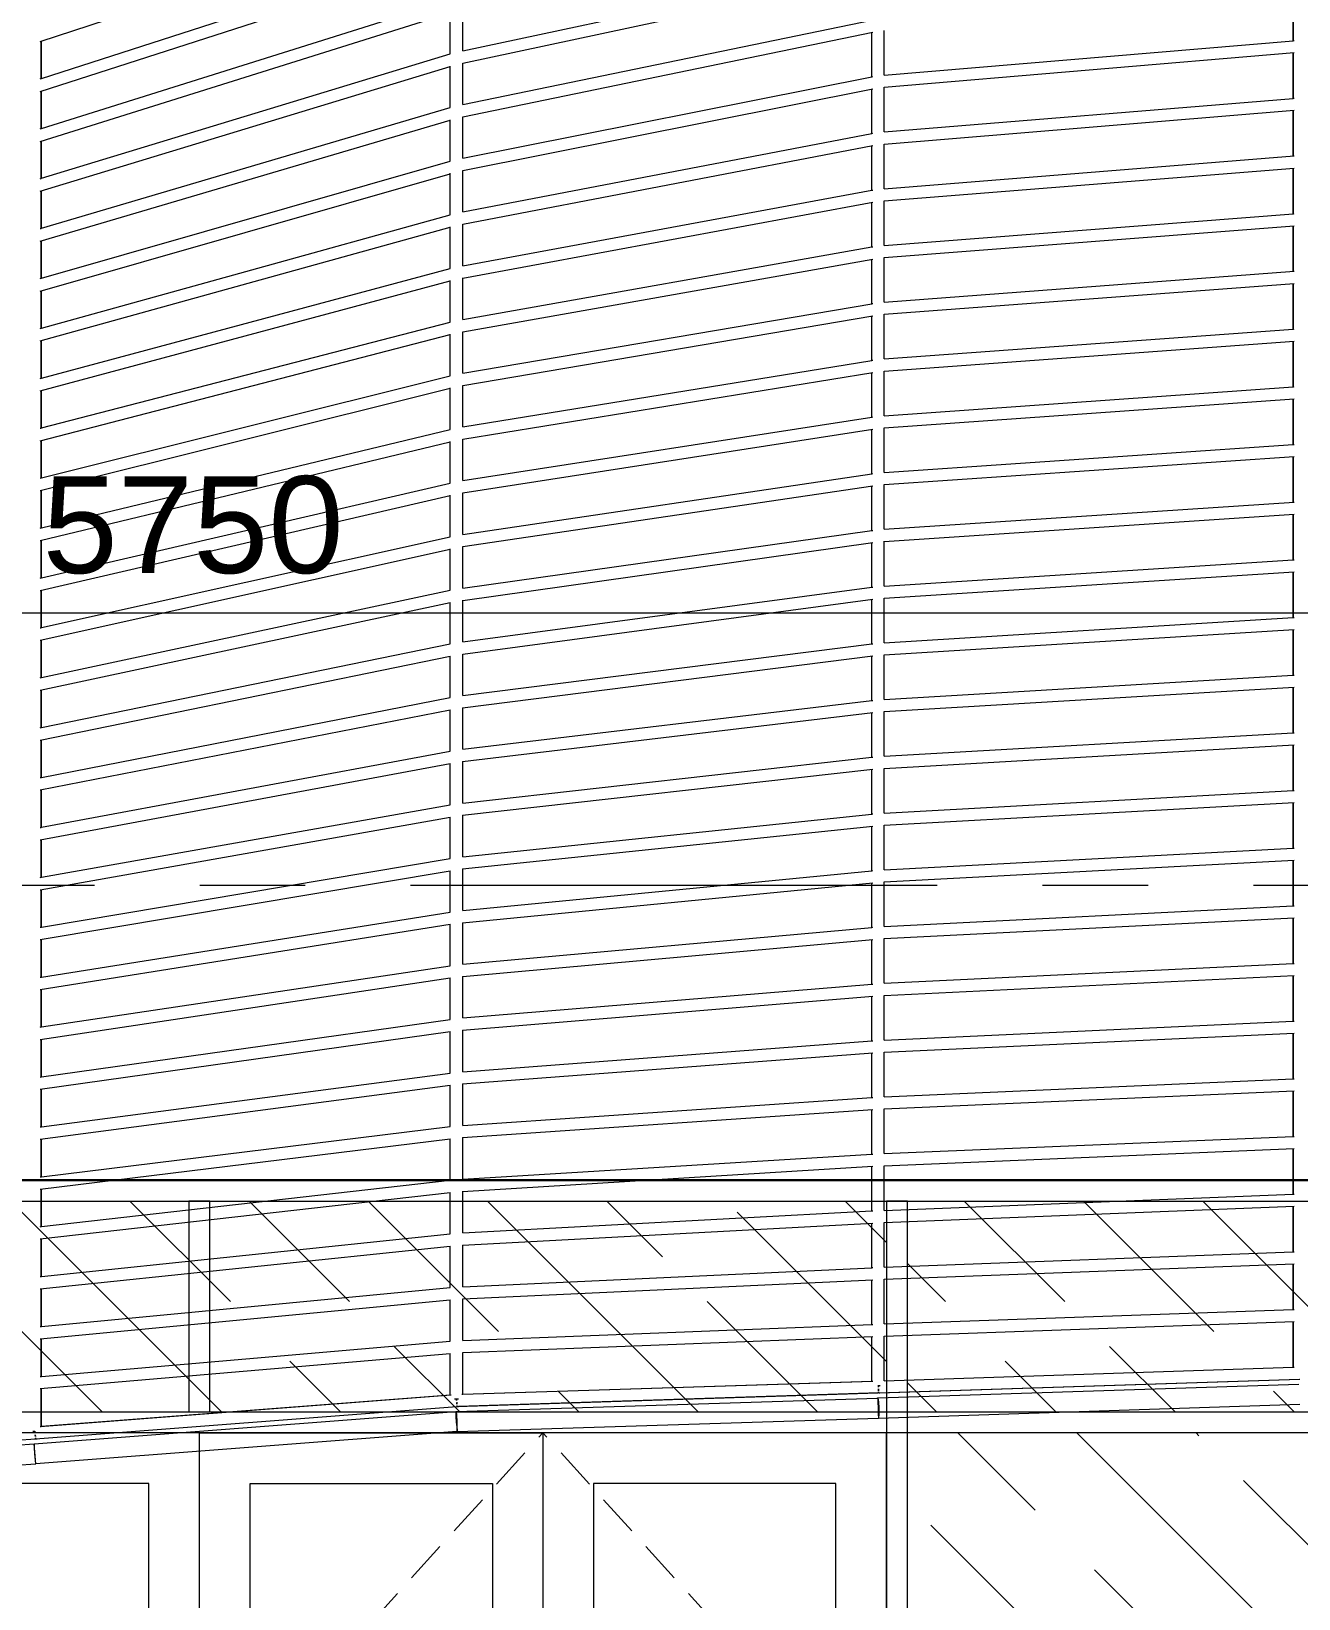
# Model space of a CAD drawing. Header units: millimetres. Extents: x 886808 to 1650903, y -1008069 to 230892.
# Drawn here: x 1033513 to 1036520, y -349204 to -345483 of the extents above; entities that cross this region are included whole.
import ezdxf

# ---------------------------------------------------------------- set-up
doc = ezdxf.new("R2010")
doc.units = ezdxf.units.MM
for name, pattern in [('ACAD_ISO07W100', [3, 0, -3]), ('CENTER', [2, 1.25, -0.25, 0.25, -0.25]), ('DASHED', [0.75, 0.5, -0.25])]:
    doc.linetypes.add(name, pattern=pattern)
doc.layers.get('0').update_dxf_attribs({"lineweight": 0})
for name, color, linetype, lineweight in [('03- Net Cua- 153', 153, 'Continuous', 9), ('06- Dim- 250', 250, 'Continuous', 0), ('8l NET TO', 8, 'Continuous', 9), ('A-Wall', 113, 'Continuous', 30), ('A_Dim', 8, 'Continuous', 5)]:
    doc.layers.add(name, color=color, linetype=linetype, lineweight=lineweight)
doc.styles.add('ISO2', font='')
doc.styles.add('TIÊU ĐỀ', font='arial.ttf', dxfattribs={"height": 230})
doc.styles.get('ISO2').set_extended_font_data('.VnAvantH')
doc.dimstyles.new('1-100', dxfattribs={"dimtxt": 230, "dimasz": 150, "dimexe": 150, "dimexo": 300, "dimgap": 90, "dimtad": 1, "dimdec": 0, "dimrnd": 5, "dimzin": 0, "dimtxsty": 'TIÊU ĐỀ', "dimblk": 'ARCHTICK', "dimcen": 100, "dimdle": 120, "dimclrd": 256, "dimclre": 256, "dimclrt": 2, "dimadec": 0, "dimazin": 0, "dimtfac": 1, "dimtdec": 0, "dimtix": 1, "dimtmove": 1, "dimatfit": 3, "dimldrblk": 'OPEN30', "dimfxl": 900, "dimtolj": 1, "dimtzin": 0, "dimlwd": 13, "dimlwe": 13, "dimarcsym": 1})
doc.dimstyles.new('Copy of 1-100-Ll', dxfattribs={"dimtxt": 700, "dimasz": 150, "dimexe": 150, "dimexo": 300, "dimgap": 90, "dimtad": 1, "dimdec": 0, "dimrnd": 5, "dimzin": 0, "dimtxsty": 'ISO2', "dimblk": 'ARCHTICK', "dimcen": 100, "dimdle": 120, "dimclrd": 256, "dimclre": 256, "dimclrt": 2, "dimadec": 0, "dimazin": 0, "dimtfac": 1, "dimtdec": 0, "dimtix": 1, "dimtmove": 1, "dimatfit": 3, "dimldrblk": 'OPEN30', "dimfxl": 900, "dimtolj": 1, "dimtzin": 0, "dimlwd": 13, "dimlwe": 13, "dimarcsym": 1})

# ---------------------------------------------------------------- blocks, each defined once
blk = doc.blocks.new('_ArchTick')
at = {"color": 0, "linetype": 'ByBlock', "const_width": 0.15}
blk.add_lwpolyline([(-0.5, -0.5), (0.5, 0.5)], dxfattribs=at)
blk = doc.blocks.new('*D691')
at = {"layer": 'A_Dim', "lineweight": 13, "transparency": 16777216}
for p, q in [((1031021.8, -347703.4), (1031021.8, -346713.3)), ((1036771.8, -348096.2), (1036771.8, -346713.3)), ((1030901.8, -346863.3), (1036891.8, -346863.3))]:
    blk.add_line(p, q, dxfattribs=at)
at = {"layer": 'Defpoints', "color": 0, "transparency": 16777216}
for p in [(1036771.8, -346863.3), (1031021.8, -348003.4), (1036771.8, -348396.2)]:
    blk.add_point(p, dxfattribs=at)
at = {"layer": 'A_Dim', "lineweight": 13, "transparency": 16777216, "xscale": 150, "yscale": 150, "zscale": 150, "rotation": 180}
blk.add_blockref('_ArchTick', (1031021.8, -346863.3), dxfattribs=at)
at = {"layer": 'A_Dim', "lineweight": 13, "transparency": 16777216, "xscale": 150, "yscale": 150, "zscale": 150}
blk.add_blockref('_ArchTick', (1036771.8, -346863.3), dxfattribs=at)
at = {"layer": 'A_Dim', "color": 2, "transparency": 16777216, "insert": (1033896.8, -346655.9), "char_height": 230, "attachment_point": 5, "style": 'TIÊU ĐỀ'}
blk.add_mtext('\\A1;5750', dxfattribs=at)
blk = doc.blocks.new('_Open30')
at = {"color": 0, "linetype": 'ByBlock', "lineweight": -2}
for p, q in [((-1, 0.268), (0, 0)), ((0, 0), (-1, -0.268)), ((0, 0), (-1, 0))]:
    blk.add_line(p, q, dxfattribs=at)
blk = doc.blocks.new('A$C62D649C3')
at = {"transparency": 33554636}
for p, q in [((18312.2, 14152.3), (19285.1, 14475.1)), ((18315.1, 14064.8), (19285.1, 14377.9)), ((18312.2, 14033.9), (19285.1, 14347.9)), ((19315.1, 14130.6), (20285.1, 14337.8)), ((19314.9, 14101.3), (20287.9, 14309.3)), ((18315.1, 13946.3), (19285.1, 14250.5)), ((21285.1, 14154.5), (21285.1, 14262.7)), ((21285.8, 14154.6), (21285.8, 14262.8)), ((18312.2, 13915.5), (19285.1, 14220.6)), ((19285.1, 14123.2), (19285.1, 14221.5)), ((19315.1, 14130.6), (19315.1, 14228.9)), ((19314.9, 13973.8), (20287.9, 14174.7)), ((19315.1, 14003), (20285.1, 14203.3)), ((20285.1, 14068.6), (20285.1, 14174.4)), ((20285.8, 14068.8), (20285.8, 14174.2)), ((20315.1, 14072.6), (20315.1, 14178.7)), ((18314.3, 14064.6), (18314.3, 14153)), ((18315.1, 14064.8), (18315.1, 14153.3)), ((20315.1, 14072.6), (21285.1, 14154.5)), ((21285.1, 14154.5), (21285.8, 14154.6)), ((21285.8, 14154.6), (21287.9, 14154.7)), ((18315.1, 13827.8), (19285.1, 14123.2)), ((19315.1, 14003), (19315.1, 14101.4)), ((20315, 14043.9), (21287.9, 14126.1)), ((21285.1, 14017.6), (21285.1, 14125.8)), ((21285.8, 14017.7), (21285.8, 14125.9)), ((18312.2, 13797.1), (19285.1, 14093.3)), ((18312.2, 14063.9), (18314.3, 14064.6)), ((18314.3, 14064.6), (18315.1, 14064.8)), ((19285.1, 13995.8), (19285.1, 14094.3)), ((19315.1, 13875.5), (20285.1, 14068.6)), ((20285.1, 14068.6), (20285.8, 14068.8)), ((20285.8, 14068.8), (20287.9, 14069.2)), ((18314.3, 13946.1), (18314.3, 14034.6)), ((18315.1, 13946.3), (18315.1, 14034.8)), ((19314.9, 13846.3), (20287.9, 14040.1)), ((20285.1, 13934), (20285.1, 14039.8)), ((20285.8, 13934.2), (20285.8, 14039.7)), ((20315.1, 13937.9), (20315.1, 14043.9)), ((18315.1, 13709.3), (19285.1, 13995.8)), ((20315, 13909.2), (21287.9, 13989.2)), ((20315.1, 13937.9), (21285.1, 14017.6)), ((21285.1, 14017.6), (21285.8, 14017.7)), ((21285.1, 13880.6), (21285.1, 13988.9)), ((21285.8, 14017.7), (21287.9, 14017.8)), ((21285.8, 13880.7), (21285.8, 13989)), ((18312.2, 13678.6), (19285.1, 13966.1)), ((19285.1, 13868.5), (19285.1, 13967)), ((19315.1, 13875.5), (19315.1, 13973.9)), ((18312.2, 13945.4), (18314.3, 13946.1)), ((18314.3, 13946.1), (18315.1, 13946.3)), ((18314.3, 13827.6), (18314.3, 13916.1)), ((18315.1, 13827.8), (18315.1, 13916.4)), ((19315.1, 13747.9), (20285.1, 13934)), ((20285.1, 13934), (20285.8, 13934.2)), ((20285.8, 13934.2), (20287.9, 13934.6)), ((19314.9, 13718.8), (20287.9, 13905.5)), ((20285.1, 13799.4), (20285.1, 13905.2)), ((20285.8, 13799.6), (20285.8, 13905.1)), ((20315.1, 13803.1), (20315.1, 13909.2)), ((20315.1, 13803.2), (21287.9, 13880.9)), ((18315.1, 13590.8), (19285.1, 13868.5)), ((19285.1, 13741.2), (19285.1, 13839.7)), ((19315.1, 13747.9), (19315.1, 13846.3)), ((20315, 13774.5), (21287.9, 13852.3)), ((21285.1, 13743.8), (21285.1, 13852)), ((21285.8, 13743.9), (21285.8, 13852.1)), ((18312.2, 13560.2), (19285.1, 13838.8)), ((18312.2, 13826.9), (18314.3, 13827.6)), ((18314.3, 13827.6), (18315.1, 13827.8)), ((18314.3, 13709.1), (18314.3, 13797.7)), ((18315.1, 13709.3), (18315.1, 13797.9)), ((19314.9, 13591.2), (20287.9, 13770.9)), ((19315.1, 13620.3), (20285.1, 13799.4)), ((20285.1, 13799.4), (20285.8, 13799.6)), ((20285.1, 13664.8), (20285.1, 13770.6)), ((20285.8, 13799.6), (20287.9, 13800)), ((20285.8, 13665), (20285.8, 13770.5)), ((20315.1, 13668.4), (20315.1, 13774.5)), ((18315.1, 13472.3), (19285.1, 13741.2)), ((20315.1, 13668.4), (21285.1, 13743.8)), ((21285.1, 13743.8), (21285.8, 13743.9)), ((21285.8, 13743.9), (21287.9, 13744)), ((18312.2, 13441.8), (19285.1, 13711.5)), ((18312.2, 13708.4), (18314.3, 13709.1)), ((18314.3, 13709.1), (18315.1, 13709.3)), ((19285.1, 13613.8), (19285.1, 13712.4)), ((19315.1, 13620.3), (19315.1, 13718.8)), ((20315, 13639.8), (21287.9, 13715.4)), ((21285.1, 13606.8), (21285.1, 13715.1)), ((21285.8, 13606.9), (21285.8, 13715.2)), ((18314.3, 13590.6), (18314.3, 13679.3)), ((18315.1, 13590.8), (18315.1, 13679.5)), ((19315.1, 13492.8), (20285.1, 13664.8)), ((20285.1, 13664.8), (20285.8, 13665)), ((20285.8, 13665), (20287.9, 13665.3)), ((19314.9, 13463.7), (20287.9, 13636.3)), ((20285.1, 13530.2), (20285.1, 13635.9)), ((20285.8, 13530.4), (20285.8, 13635.9)), ((20315.1, 13533.6), (20315.1, 13639.8)), ((18312.2, 13590), (18314.3, 13590.6)), ((18312.2, 13323.4), (19285.1, 13584.2)), ((18314.3, 13590.6), (18315.1, 13590.8)), ((18315.1, 13353.8), (19285.1, 13613.8)), ((19285.1, 13486.5), (19285.1, 13585.1)), ((19315.1, 13492.8), (19315.1, 13591.3)), ((20315.1, 13533.7), (21287.9, 13607.1)), ((18314.3, 13472.1), (18314.3, 13560.8)), ((18315.1, 13472.3), (18315.1, 13561)), ((20315, 13505), (21287.9, 13578.4)), ((21285.1, 13470), (21285.1, 13578.2)), ((21285.8, 13470.1), (21285.8, 13578.3)), ((19315.1, 13365.2), (20285.1, 13530.2)), ((20285.1, 13530.2), (20285.8, 13530.4)), ((20285.8, 13530.4), (20287.9, 13530.7)), ((20315.1, 13399), (20315.1, 13505)), ((18312.2, 13471.5), (18314.3, 13472.1)), ((18314.3, 13472.1), (18315.1, 13472.3)), ((18315.1, 13235.3), (19285.1, 13486.5)), ((19314.9, 13336.2), (20287.9, 13501.7)), ((20285.1, 13395.6), (20285.1, 13501.3)), ((20285.8, 13395.8), (20285.8, 13501.3)), ((20315.1, 13399), (21285.1, 13470)), ((21285.1, 13470), (21285.8, 13470.1)), ((21285.8, 13470.1), (21287.9, 13470.2)), ((18312.2, 13205), (19285.1, 13457)), ((18314.3, 13353.6), (18314.3, 13442.4)), ((18315.1, 13353.8), (18315.1, 13442.6)), ((19285.1, 13359.1), (19285.1, 13457.7)), ((19315.1, 13365.2), (19315.1, 13463.7)), ((20314.9, 13370.3), (21287.9, 13441.5)), ((21285.1, 13333.1), (21285.1, 13441.3)), ((21285.8, 13333.2), (21285.8, 13441.4)), ((19315.1, 13237.7), (20285.1, 13395.6)), ((20285.1, 13395.6), (20285.8, 13395.8)), ((20285.8, 13395.8), (20287.9, 13396.1)), ((18312.2, 13116.1), (19285.1, 13359.2)), ((19314.8, 13208.7), (20287.9, 13367.1)), ((20285.1, 13261), (20285.1, 13366.6)), ((20285.8, 13261.1), (20285.8, 13366.8)), ((20315.1, 13264.3), (20315.1, 13370.3)), ((18312.2, 13353), (18314.3, 13353.6)), ((18312.2, 13086.6), (19285.1, 13329.7)), ((18314.3, 13353.6), (18315.1, 13353.8)), ((18314.3, 13235.1), (18314.3, 13324)), ((18315.1, 13235.3), (18315.1, 13324.2)), ((19285.1, 13231.9), (19285.1, 13330.3)), ((19315.1, 13237.7), (19315.1, 13336.2)), ((20315.1, 13264.3), (21285.1, 13333.1)), ((21285.1, 13333.1), (21285.8, 13333.2)), ((21285.8, 13333.2), (21287.9, 13333.3)), ((20314.9, 13235.6), (21287.9, 13304.6)), ((21285.1, 13196.2), (21285.1, 13304.4)), ((21285.8, 13196.3), (21285.8, 13304.5)), ((19315.1, 13110.2), (20285.1, 13261)), ((20285.1, 13261), (20285.8, 13261.1)), ((20285.8, 13261.1), (20287.9, 13261.5)), ((18312.2, 13234.5), (18314.3, 13235.1)), ((18314.3, 13235.1), (18315.1, 13235.3)), ((18315.1, 12998.3), (19285.1, 13231.9)), ((19314.8, 13081.1), (20287.9, 13232.5)), ((19315.1, 13110.2), (19315.1, 13208.7)), ((20285.1, 13126.4), (20285.1, 13232.1)), ((20285.8, 13126.5), (20285.8, 13232.2)), ((20315.1, 13129.5), (20315.1, 13235.6)), ((18312.2, 12968.2), (19285.1, 13202.4)), ((18314.3, 13116.5), (18314.3, 13205.5)), ((18315.1, 13116.7), (18315.1, 13205.7)), ((19285.1, 13104.5), (19285.1, 13203)), ((20315.1, 13129.5), (21285.1, 13196.2)), ((21285.1, 13196.2), (21285.8, 13196.3)), ((21285.8, 13196.3), (21287.9, 13196.4)), ((20314.9, 13100.9), (21287.9, 13167.7)), ((21285.1, 13059.3), (21285.1, 13167.6)), ((21285.8, 13059.3), (21285.8, 13167.6)), ((18315.1, 12879.8), (19285.1, 13104.5)), ((19314.8, 12953.6), (20287.9, 13097.9)), ((19315.1, 12982.6), (20285.1, 13126.4)), ((20285.1, 13126.4), (20285.8, 13126.5)), ((20285.1, 12991.8), (20285.1, 13097.5)), ((20285.8, 13126.5), (20287.9, 13126.9)), ((20285.8, 12991.9), (20285.8, 13097.6)), ((20315.1, 12994.7), (20315.1, 13100.9)), ((18312.2, 12849.8), (19285.1, 13075.2)), ((18314.3, 12998.1), (18314.3, 13087.1)), ((18315.1, 12998.3), (18315.1, 13087.3)), ((19285.1, 12977.2), (19285.1, 13075.6)), ((19315.1, 12982.6), (19315.1, 13081.2)), ((20315.1, 12994.8), (21287.9, 13059.5)), ((20314.8, 12966.1), (21287.9, 13030.9)), ((21285.1, 12922.4), (21285.1, 13030.7)), ((21285.8, 12922.5), (21285.8, 13030.7)), ((18312.2, 12997.6), (18314.3, 12998.1)), ((18314.3, 12998.1), (18315.1, 12998.3)), ((19315.1, 12855.1), (20285.1, 12991.8)), ((20285.1, 12991.8), (20285.8, 12991.9)), ((20285.8, 12991.9), (20287.9, 12992.2)), ((18312.2, 12731.4), (19285.1, 12947.9)), ((18314.3, 12879.6), (18314.3, 12968.7)), ((18315.1, 12761.3), (19285.1, 12977.2)), ((18315.1, 12879.8), (18315.1, 12968.9)), ((19285.1, 12849.9), (19285.1, 12948.2)), ((19314.7, 12826.1), (20287.9, 12963.3)), ((19315.1, 12855.1), (19315.1, 12953.7)), ((20285.1, 12857.2), (20285.1, 12962.9)), ((20285.8, 12857.4), (20285.8, 12963)), ((20315.1, 12860.1), (20315.1, 12966.2)), ((20315.1, 12860.1), (21285.1, 12922.4)), ((21285.1, 12922.4), (21285.8, 12922.5)), ((21285.8, 12922.5), (21287.9, 12922.6)), ((18312.2, 12879.1), (18314.3, 12879.6)), ((18314.3, 12879.6), (18315.1, 12879.8)), ((20314.8, 12831.4), (21287.9, 12894)), ((21285.1, 12785.6), (21285.1, 12893.8)), ((21285.8, 12785.6), (21285.8, 12893.8)), ((18314.3, 12761.2), (18314.3, 12850.3)), ((18315.1, 12761.3), (18315.1, 12850.4)), ((18315.1, 12642.9), (19285.1, 12849.9)), ((19315.1, 12727.5), (20285.1, 12857.2)), ((20285.1, 12857.2), (20285.8, 12857.4)), ((20285.8, 12857.4), (20287.9, 12857.6)), ((18312.2, 12612.9), (19285.1, 12820.7)), ((19285.1, 12722.6), (19285.1, 12820.8)), ((19314.7, 12698.6), (20287.9, 12828.7)), ((19315.1, 12727.5), (19315.1, 12826.2)), ((20285.1, 12722.7), (20285.1, 12828.4)), ((20285.8, 12722.8), (20285.8, 12828.5)), ((20315.1, 12725.4), (20315.1, 12831.4)), ((18312.2, 12760.7), (18314.3, 12761.2)), ((18314.3, 12761.2), (18315.1, 12761.3)), ((20315.1, 12725.4), (21285.1, 12785.6)), ((21285.1, 12785.6), (21285.8, 12785.6)), ((21285.8, 12785.6), (21287.9, 12785.7)), ((18314.3, 12642.7), (18314.3, 12731.8)), ((18315.1, 12642.9), (18315.1, 12732)), ((20285.8, 12722.8), (20287.9, 12723)), ((20314.8, 12696.7), (21287.9, 12757.1)), ((21285.1, 12648.7), (21285.1, 12756.9)), ((21285.8, 12648.7), (21285.8, 12756.9)), ((18312.2, 12494.5), (19285.1, 12693.4)), ((18315.1, 12524.4), (19285.1, 12722.6)), ((19285.1, 12595.3), (19285.1, 12693.4)), ((19314.6, 12571.1), (20287.9, 12694.1)), ((19315.1, 12600), (20285.1, 12722.7)), ((19315.1, 12600), (19315.1, 12698.6)), ((20285.1, 12722.7), (20285.8, 12722.8)), ((20285.1, 12588.1), (20285.1, 12693.8)), ((20285.8, 12588.2), (20285.8, 12693.9)), ((20315.1, 12590.7), (20315.1, 12696.7)), ((20315.1, 12590.7), (21285.1, 12648.7)), ((21285.1, 12648.7), (21285.8, 12648.7)), ((21285.8, 12648.7), (21287.9, 12648.8)), ((18312.2, 12642.2), (18314.3, 12642.7)), ((18314.3, 12642.7), (18315.1, 12642.9)), ((18314.3, 12524.2), (18314.3, 12613.4)), ((18315.1, 12524.4), (18315.1, 12613.6)), ((20314.7, 12562), (21287.9, 12620.2)), ((21285.1, 12511.8), (21285.1, 12620)), ((21285.8, 12511.8), (21285.8, 12620)), ((18315.1, 12405.9), (19285.1, 12595.3)), ((19315.1, 12472.5), (20285.1, 12588.1)), ((20285.1, 12588.1), (20285.8, 12588.2)), ((20285.8, 12588.2), (20287.9, 12588.4)), ((18312.2, 12376.1), (19285.1, 12566.1)), ((19285.1, 12468), (19285.1, 12566.1)), ((19314.6, 12443.6), (20287.9, 12559.6)), ((19315.1, 12472.5), (19315.1, 12571.1)), ((20285.1, 12453.5), (20285.1, 12559.2)), ((20285.8, 12453.6), (20285.8, 12559.3)), ((20315.1, 12456), (20315.1, 12562)), ((18312.2, 12523.8), (18314.3, 12524.2)), ((18314.3, 12524.2), (18315.1, 12524.4)), ((20315.1, 12456), (21285.1, 12511.8)), ((21285.1, 12511.8), (21285.8, 12511.8)), ((21285.8, 12511.8), (21287.9, 12512)), ((18314.3, 12405.7), (18314.3, 12495)), ((18315.1, 12405.9), (18315.1, 12495.1)), ((18315.1, 12287.4), (19285.1, 12468)), ((19315, 12472.5), (19315.1, 12472.5)), ((20314.7, 12427.3), (21287.9, 12483.3)), ((21285.1, 12374.9), (21285.1, 12483.1)), ((21285.8, 12374.9), (21285.8, 12483.1)), ((18312.2, 12257.7), (19285.2, 12438.9)), ((19285.1, 12340.7), (19285.1, 12438.9)), ((19315.1, 12344.9), (20285.1, 12453.5)), ((19315.1, 12344.9), (19315.1, 12443.6)), ((20285.1, 12453.5), (20285.8, 12453.6)), ((20285.8, 12453.6), (20287.9, 12453.8)), ((20315.1, 12321.2), (20315.1, 12427.3)), ((18312.2, 12405.3), (18314.3, 12405.7)), ((18314.3, 12405.7), (18315.1, 12405.9)), ((19314.6, 12316), (20287.9, 12425)), ((20285.1, 12318.9), (20285.1, 12424.6)), ((20285.8, 12319), (20285.8, 12424.7)), ((18314.3, 12287.3), (18314.3, 12376.6)), ((18315.1, 12287.4), (18315.1, 12376.7)), ((20315.1, 12321.2), (21285.1, 12374.9)), ((21285.1, 12374.9), (21285.8, 12374.9)), ((21285.8, 12374.9), (21287.9, 12375.1)), ((18315.1, 12169), (19285.1, 12340.7)), ((19315, 12344.9), (19315.1, 12344.9)), ((19315.1, 12217.4), (20285.1, 12318.9)), ((19315.1, 12217.4), (19315.1, 12316.1)), ((20285.1, 12318.9), (20285.8, 12319)), ((20285.8, 12319), (20287.9, 12319.2)), ((20314.7, 12292.5), (21287.9, 12346.4)), ((21285.1, 12238), (21285.1, 12346.2)), ((21285.8, 12238), (21285.8, 12346.2)), ((18312.2, 12139.3), (19285.3, 12311.6)), ((18312.2, 12286.9), (18314.3, 12287.3)), ((18314.3, 12287.3), (18315.1, 12287.4)), ((19285.1, 12213.4), (19285.1, 12311.6)), ((19314.5, 12188.5), (20287.9, 12290.4)), ((20285.1, 12184.3), (20285.1, 12290.1)), ((20285.8, 12184.4), (20285.8, 12290.2)), ((20315.1, 12186.5), (20315.1, 12292.6)), ((18314.3, 12168.8), (18314.3, 12258.1)), ((18315.1, 12169), (18315.1, 12258.3)), ((18315.1, 12050.5), (19285.1, 12213.4)), ((19315, 12217.4), (19315.1, 12217.4)), ((20314.7, 12157.8), (21287.9, 12209.5)), ((20315.1, 12186.5), (21285.1, 12238)), ((21285.1, 12238), (21285.8, 12238)), ((21285.1, 12101.1), (21285.1, 12209.3)), ((21285.8, 12238), (21287.9, 12238.2)), ((21285.8, 12101.1), (21285.8, 12209.3)), ((18312.2, 12020.9), (19285.3, 12184.4)), ((18312.2, 12168.4), (18314.3, 12168.8)), ((18314.3, 12168.8), (18315.1, 12169)), ((19285.1, 12086.1), (19285.1, 12184.3)), ((19315.1, 12089.9), (19315.1, 12188.6)), ((19315.1, 12089.9), (20285.1, 12184.3)), ((20285.1, 12184.3), (20285.8, 12184.4)), ((20285.8, 12184.4), (20287.9, 12184.6)), ((18314.3, 12050.3), (18314.3, 12139.7)), ((18315.1, 12050.5), (18315.1, 12139.8)), ((19314.5, 12061), (20287.9, 12155.8)), ((20285.1, 12049.7), (20285.1, 12155.5)), ((20285.8, 12049.8), (20285.8, 12155.6)), ((20315.1, 12051.8), (20315.1, 12157.8)), ((20315.1, 12051.8), (21285.1, 12101.1)), ((21285.1, 12101.1), (21285.8, 12101.1)), ((21285.8, 12101.1), (21287.9, 12101.3)), ((18312.2, 11902.5), (19285.4, 12057.1)), ((18315.1, 11932), (19285.1, 12086.1)), ((19285.1, 11958.8), (19285.1, 12057.1)), ((19314.9, 12089.8), (19315.1, 12089.9)), ((19315.1, 11962.3), (19315.1, 12061)), ((20314.7, 12023.1), (21287.9, 12072.6)), ((21285.1, 11964.2), (21285.1, 12072.4)), ((21285.8, 11964.3), (21285.8, 12072.4)), ((18312.2, 12050), (18314.3, 12050.3)), ((18314.3, 12050.3), (18315.1, 12050.5)), ((18314.3, 11931.9), (18314.3, 12021.3)), ((18315.1, 11932), (18315.1, 12021.4)), ((19315.1, 11962.3), (20285.1, 12049.7)), ((19315.1, 11933.5), (20287.9, 12021.2)), ((20285.1, 12049.7), (20285.8, 12049.8)), ((20285.1, 11915.1), (20285.1, 12020.9)), ((20285.8, 12049.8), (20287.9, 12050)), ((20285.8, 11915.2), (20285.8, 12021)), ((20315.1, 11917.1), (20315.1, 12023.1)), ((18315.1, 11813.5), (19285.1, 11958.8)), ((19314.9, 11962.3), (19315.1, 11962.3)), ((20315.1, 11917.1), (21285.1, 11964.2)), ((21285.1, 11964.2), (21285.8, 11964.3)), ((21285.8, 11964.3), (21287.9, 11964.4)), ((18312.2, 11931.5), (18314.3, 11931.9)), ((18312.2, 11784.1), (19285.4, 11929.8)), ((18314.3, 11931.9), (18315.1, 11932)), ((19285.1, 11831.5), (19285.1, 11929.8)), ((19314.5, 11933.5), (19315.1, 11933.5)), ((19315.1, 11834.8), (19315.1, 11933.5)), ((19315.1, 11834.8), (20285.1, 11915.1)), ((20285.1, 11915.1), (20285.8, 11915.2)), ((20285.8, 11915.2), (20287.9, 11915.4)), ((20314.7, 11888.4), (21287.9, 11935.6)), ((21285.1, 11827.3), (21285.1, 11935.5)), ((21285.8, 11827.4), (21285.8, 11935.5)), ((18314.3, 11813.4), (18314.3, 11902.8)), ((18315.1, 11813.5), (18315.1, 11903)), ((19314.5, 11805.9), (20287.9, 11886.6)), ((20285.1, 11780.5), (20285.1, 11886.3)), ((20285.8, 11780.6), (20285.8, 11886.4)), ((20315.1, 11782.3), (20315.1, 11888.4)), ((18315.1, 11695), (19285.1, 11831.5)), ((19314.9, 11834.8), (19315.1, 11834.8)), ((18312.2, 11813.1), (18314.3, 11813.4)), ((18312.2, 11665.7), (19285.4, 11802.6)), ((18314.3, 11813.4), (18315.1, 11813.5)), ((19285.1, 11704.2), (19285.1, 11802.5)), ((19315.1, 11707.2), (19315.1, 11806)), ((20314.7, 11753.6), (21287.9, 11798.7)), ((20315.1, 11782.3), (21285.1, 11827.3)), ((21285.1, 11827.3), (21285.8, 11827.4)), ((21285.1, 11690.4), (21285.1, 11798.6)), ((21285.8, 11827.4), (21287.9, 11827.5)), ((21285.8, 11690.5), (21285.8, 11798.6)), ((18314.3, 11694.9), (18314.3, 11784.4)), ((18315.1, 11695), (18315.1, 11784.5)), ((19315.1, 11707.2), (20285.1, 11780.5)), ((20285.1, 11780.5), (20285.8, 11780.6)), ((20285.8, 11780.6), (20287.9, 11780.8)), ((19314.5, 11678.4), (20287.9, 11752)), ((20285.1, 11645.9), (20285.1, 11751.8)), ((20285.8, 11646), (20285.8, 11751.8)), ((20315.1, 11647.6), (20315.1, 11753.6)), ((18312.2, 11694.6), (18315.1, 11695)), ((18315.1, 11576.6), (19285.1, 11704.2)), ((19314.9, 11707.2), (19315.1, 11707.2)), ((20315.1, 11647.6), (21285.1, 11690.4)), ((21285.1, 11690.4), (21285.8, 11690.5)), ((21285.8, 11690.5), (21287.9, 11690.5)), ((18312.2, 11547.2), (19285.4, 11675.3)), ((18314.3, 11576.5), (18314.3, 11666)), ((18315.1, 11576.6), (18315.1, 11666.1)), ((19285.1, 11576.9), (19285.1, 11675.2)), ((19315.1, 11579.7), (19315.1, 11678.5)), ((19315.1, 11579.7), (20285.1, 11645.9)), ((20285.1, 11645.9), (20285.8, 11646)), ((20285.8, 11646), (20287.9, 11646.1)), ((20314.7, 11618.9), (21287.9, 11661.8)), ((21285.1, 11553.5), (21285.1, 11661.7)), ((21285.8, 11553.5), (21285.8, 11661.7)), ((19314.5, 11550.9), (20287.9, 11617.4)), ((20285.1, 11511.3), (20285.1, 11617.2)), ((20285.8, 11511.4), (20285.8, 11617.2)), ((20315.1, 11512.9), (20315.1, 11618.9)), ((18312.2, 11576.2), (18315.1, 11576.6)), ((18315.1, 11458.1), (19285.1, 11576.9)), ((19314.9, 11579.7), (19315.1, 11579.7)), ((18312.2, 11428.8), (19285.4, 11548)), ((18314.3, 11458), (18314.3, 11547.5)), ((18315.1, 11458.1), (18315.1, 11547.6)), ((19285.1, 11449.6), (19285.1, 11548)), ((19315.1, 11452.1), (19315.1, 11550.9)), ((20315.1, 11512.9), (21285.1, 11553.5)), ((21285.1, 11553.5), (21285.8, 11553.5)), ((21285.8, 11553.5), (21287.9, 11553.6)), ((19315.1, 11452.1), (20285.1, 11511.3)), ((20285.1, 11511.3), (20285.8, 11511.4)), ((20285.8, 11511.4), (20287.9, 11511.5)), ((20314.8, 11484.1), (21287.9, 11524.9)), ((21285.1, 11416.6), (21285.1, 11524.8)), ((21285.8, 11416.6), (21285.8, 11524.8)), ((19314.6, 11423.3), (20287.9, 11482.8)), ((20285.1, 11376.7), (20285.1, 11482.6)), ((20285.8, 11376.8), (20285.8, 11482.6)), ((20315.1, 11378.1), (20315.1, 11484.2)), ((18312.2, 11457.7), (18315.1, 11458.1)), ((18314.3, 11339.5), (18314.3, 11429.1)), ((18315.1, 11339.6), (19285.1, 11449.6)), ((18315.1, 11339.6), (18315.1, 11429.2)), ((19315, 11452.1), (19315.1, 11452.1)), ((19315.1, 11324.6), (19315.1, 11423.4)), ((18312.2, 11310.4), (19285.4, 11420.7)), ((19285.1, 11322.2), (19285.1, 11420.7)), ((20314.8, 11349.4), (21287.9, 11388)), ((20315.1, 11378.1), (21285.1, 11416.6)), ((21285.1, 11416.6), (21285.8, 11416.6)), ((21285.1, 11279.7), (21285.1, 11387.9)), ((21285.8, 11416.6), (21287.9, 11416.7)), ((21285.8, 11279.7), (21285.8, 11387.9)), ((19314.6, 11295.8), (20287.9, 11348.1)), ((19315.1, 11324.6), (20285.1, 11376.7)), ((20285.1, 11376.7), (20285.8, 11376.8)), ((20285.1, 11242.1), (20285.1, 11348)), ((20285.8, 11376.8), (20287.9, 11376.9)), ((20285.8, 11242.2), (20285.8, 11348)), ((20315.1, 11243.4), (20315.1, 11349.4)), ((18312.2, 11339.3), (18314.3, 11339.5)), ((18314.3, 11339.5), (18315.1, 11339.6)), ((18314.3, 11221), (18314.3, 11310.6)), ((18315.1, 11221.1), (19285.1, 11322.2)), ((18315.1, 11221.1), (18315.1, 11310.7)), ((19315, 11324.6), (19315.1, 11324.6)), ((18312.2, 11191.9), (19285.4, 11293.4)), ((19285.1, 11194.9), (19285.1, 11293.4)), ((19315.1, 11197), (19315.1, 11295.8)), ((20315.1, 11243.4), (21285.1, 11279.7)), ((21285.1, 11279.7), (21285.8, 11279.7)), ((21285.8, 11279.7), (21287.9, 11279.8)), ((19315.1, 11197), (20285.1, 11242.1)), ((20285.1, 11242.1), (20285.8, 11242.2)), ((20285.8, 11242.2), (20287.9, 11242.3)), ((20314.9, 11214.6), (21287.9, 11251.1)), ((21285.1, 11142.8), (21285.1, 11251)), ((21285.8, 11142.8), (21285.8, 11251)), ((18312.2, 11220.8), (18314.3, 11221)), ((18314.3, 11221), (18315.1, 11221.1)), ((19314.7, 11168.2), (20287.9, 11213.5)), ((20285.1, 11107.5), (20285.1, 11213.4)), ((20285.8, 11107.5), (20285.8, 11213.4)), ((20315.1, 11108.6), (20315.1, 11214.7)), ((18312.2, 11073.5), (19285.3, 11166.1)), ((18314.3, 11102.5), (18314.3, 11192.1)), ((18315.1, 11102.6), (19285.1, 11194.9)), ((18315.1, 11102.6), (18315.1, 11192.2)), ((19285.1, 11067.6), (19285.1, 11166.1)), ((19315.1, 11069.4), (19315.1, 11168.3)), ((20315.1, 11108.6), (21285.1, 11142.8)), ((21285.1, 11142.8), (21285.8, 11142.8)), ((21285.8, 11142.8), (21287.9, 11142.9)), ((18312.2, 11102.3), (18314.3, 11102.5)), ((18314.3, 11102.5), (18315.1, 11102.6)), ((19315.1, 11069.4), (20285.1, 11107.5)), ((20285.1, 11107.5), (20285.8, 11107.5)), ((20285.8, 11107.5), (20287.9, 11107.6)), ((20315, 11079.9), (21287.9, 11114.2)), ((21285.1, 11005.9), (21285.1, 11114.1)), ((21285.8, 11005.9), (21285.8, 11114.1)), ((18314.3, 10984), (18314.3, 11073.7)), ((18315.1, 10984.1), (18315.1, 11073.7)), ((18315.1, 10984.1), (19285.1, 11067.6)), ((19314.8, 11040.7), (20287.9, 11078.9)), ((20285.1, 10972.9), (20285.1, 11078.8)), ((20285.8, 10972.9), (20285.8, 11078.8)), ((20315.1, 10973.8), (20315.1, 11079.9)), ((18312.2, 10955), (19285.2, 11038.8)), ((19285.1, 10940.2), (19285.1, 11038.8)), ((19315.1, 10941.8), (19315.1, 11040.7)), ((18312.2, 10983.8), (18314.3, 10984)), ((18314.3, 10984), (18315.1, 10984.1)), ((20300.9, 10944.7), (21300.5, 10977.7)), ((20303.2, 10944.7), (21300.7, 10977.7)), ((20315.1, 10973.9), (21285.1, 11005.9)), ((21285.1, 11005.9), (21285.8, 11005.9)), ((21285.8, 11005.9), (21287.9, 11006)), ((18312.2, 10865.2), (19287.6, 10940.3)), ((18314.3, 10865.5), (18314.3, 10955.2)), ((18315.1, 10865.6), (18315.1, 10955.3)), ((18315.1, 10865.6), (19285.1, 10940.2)), ((19301.2, 10912.8), (20300.6, 10944.7)), ((20303.2, 10944.7), (19304.8, 10912.8)), ((19312.5, 10941.7), (19313.9, 10941.7)), ((19313.9, 10941.7), (20287.9, 10972.9)), ((19313.9, 10941.7), (19313.9, 10941.7)), ((19315.1, 10941.8), (20285.1, 10972.9)), ((20285.1, 10972.9), (20285.8, 10972.9)), ((20285.8, 10972.9), (20287.9, 10973)), ((20299.9, 10932.8), (21298.7, 10965.8)), ((20300.2, 10962.9), (20300.4, 10959)), ((20300.4, 10959), (20300.4, 10958.8)), ((20300.5, 10954.5), (20300.6, 10950.2)), ((20300.6, 10950.2), (20300.6, 10950.1)), ((20300.6, 10947.4), (20300.6, 10944.7)), ((20301.1, 10947.4), (20300.9, 10944.7)), ((20301.1, 10962.4), (20301.3, 10959)), ((20301.1, 10962.4), (20304.7, 10962.4)), ((20301.3, 10959), (20301.3, 10958.9)), ((20301.3, 10954.5), (20301.3, 10950.2)), ((20301.3, 10950.2), (20301.3, 10950.1)), ((20303.2, 10944.7), (20304.7, 10944.7)), ((20304.7, 10962.4), (20305.1, 10962.3)), ((20304.7, 10944.7), (20304.8, 10944.8)), ((18298.2, 10823.7), (19298.2, 10900.7)), ((18301, 10835.7), (19300.9, 10912.7)), ((18301.2, 10835.8), (19300.6, 10912.7)), ((19295.3, 10930.6), (19295.4, 10930.6)), ((19295.4, 10930.6), (19299.8, 10930.6)), ((19298.2, 10900.7), (19299.3, 10886.7)), ((19299.2, 10891.7), (19299.2, 10900.8)), ((19299.2, 10900.8), (19299.5, 10900.8)), ((19299.5, 10900.8), (20298.7, 10932.7)), ((19299.5, 10900.8), (19300, 10891.7)), ((19299.8, 10930.6), (19300.2, 10930.6)), ((19300.1, 10926.8), (19299.8, 10930.6)), ((19300.2, 10930.6), (19300.4, 10927)), ((19300.2, 10930.6), (19304.7, 10930.6)), ((19300.4, 10927), (19300.4, 10926.8)), ((19300.4, 10922.4), (19300.5, 10921.2)), ((19300.5, 10922.5), (19300.5, 10921.2)), ((19300.5, 10921.2), (19300.6, 10918.2)), ((19300.8, 10918.1), (19300.5, 10921.2)), ((19300.6, 10918.2), (19300.6, 10918.1)), ((19300.6, 10915.2), (19300.6, 10912.7)), ((19300.6, 10912.7), (19300.7, 10912.7)), ((19300.7, 10912.7), (19301.2, 10912.8)), ((19300.9, 10912.7), (19304.8, 10912.8)), ((19301, 10915.3), (19301.2, 10912.8)), ((19303.3, 10912.7), (19304.7, 10912.7)), ((19304.7, 10912.7), (19304.8, 10912.8)), ((20298.7, 10932.7), (20299.2, 10932.8)), ((20299.2, 10932.8), (20299.3, 10932.8)), ((20299.3, 10932.8), (20299.9, 10932.8)), ((20299.5, 10932.8), (20300, 10923.7)), ((20299.9, 10932.8), (20301.2, 10923.7)), ((20300, 10923.7), (20300.6, 10909)), ((20300.6, 10909), (20300.9, 10894.3)), ((20301.2, 10923.7), (20302.1, 10909)), ((20301.5, 10885.2), (21300.8, 10918.2)), ((20302.1, 10909), (20302.2, 10894.3)), ((18312.2, 10865.3), (18314.3, 10865.5)), ((18314.3, 10865.5), (18315.1, 10865.6)), ((19299.3, 10886.7), (19299.2, 10891.7)), ((19300.8, 10867.3), (19299.3, 10886.7)), ((19300, 10891.7), (19300.6, 10877)), ((19300.6, 10877), (19300.8, 10867.3)), ((19300.8, 10867.3), (19300.9, 10862.3)), ((19300.8, 10867.3), (19301.9, 10853.3)), ((19301.9, 10853.3), (20301, 10885.2)), ((20300.9, 10894.3), (20301, 10885.2)), ((20301.5, 10885.2), (20301, 10885.2)), ((20302.2, 10894.3), (20301.5, 10885.2)), ((17301.1, 10765.7), (18301, 10835.7)), ((18295.1, 10853.8), (18295.4, 10853.9)), ((18295.4, 10853.9), (18299.2, 10853.9)), ((18299.2, 10853.9), (18299.8, 10853.9)), ((18299.2, 10853.9), (18299.5, 10850)), ((18299.5, 10850), (18299.5, 10849.8)), ((18300.1, 10849.8), (18299.8, 10853.9)), ((18299.8, 10845.4), (18300.2, 10841.2)), ((18300.2, 10841.2), (18300.2, 10841.1)), ((18300.4, 10845.5), (18300.8, 10841.1)), ((18300.5, 10838.4), (18300.9, 10835.8)), ((18301, 10838.4), (18301.2, 10835.8)), ((18301.9, 10835.7), (18304.7, 10835.7)), ((19301, 10853.2), (18302, 10776.3)), ((18304.7, 10835.7), (18305, 10836)), ((19300.9, 10862.3), (19301, 10853.2)), ((19301, 10853.2), (19301.1, 10853.2)), ((19301.1, 10853.2), (19301.2, 10853.2)), ((19301.2, 10853.2), (19301.9, 10853.3)), ((17298.1, 10753.7), (18298.1, 10823.7)), ((18298.1, 10823.7), (18298.2, 10814.7)), ((18298.2, 10823.7), (18298.1, 10823.7)), ((18301.9, 10776.3), (18298.2, 10823.7)), ((18298.2, 10814.7), (18299.1, 10800)), ((18299.1, 10800), (18300.3, 10785.3)), ((17302.8, 10706.3), (18301.4, 10776.3)), ((18300.3, 10785.3), (18301.4, 10776.3)), ((18301.4, 10776.3), (18301.9, 10776.3)), ((18301.9, 10776.3), (18302, 10776.3))]:
    blk.add_line(p, q, dxfattribs=at)
blk = doc.blocks.new('*D1485')
at = {"layer": 'A_Dim', "lineweight": 13, "transparency": 16777216}
for p, q in [((1019521.8, -351110.1), (1019521.8, -343046.5)), ((1047521.8, -346125.5), (1047521.8, -343046.5)), ((1019401.8, -343196.5), (1047641.8, -343196.5))]:
    blk.add_line(p, q, dxfattribs=at)
at = {"layer": 'Defpoints', "color": 0, "transparency": 16777216}
for p in [(1047521.8, -343196.5), (1047521.8, -346425.5), (1019521.8, -351410.1)]:
    blk.add_point(p, dxfattribs=at)
at = {"layer": 'A_Dim', "lineweight": 13, "transparency": 16777216, "xscale": 150, "yscale": 150, "zscale": 150, "rotation": 180}
blk.add_blockref('_ArchTick', (1019521.8, -343196.5), dxfattribs=at)
at = {"layer": 'A_Dim', "lineweight": 13, "transparency": 16777216, "xscale": 150, "yscale": 150, "zscale": 150}
blk.add_blockref('_ArchTick', (1047521.8, -343196.5), dxfattribs=at)
at = {"layer": 'A_Dim', "color": 2, "transparency": 16777216, "insert": (1033521.8, -342744.5), "char_height": 700, "attachment_point": 5, "style": 'ISO2'}
blk.add_mtext('\\A1;28000', dxfattribs=at)

msp = doc.modelspace()

# ---------------------------------------------------------------- hatches: boundary and pattern name
at = {"layer": 'A_Dim', "transparency": 33554534}
h = msp.add_hatch(dxfattribs=at)
h.set_pattern_fill('GOST_WOOD', color=256, scale=100, angle=45)
h.set_pattern_definition([(135, (-400027.74, -231402.14), (424.26407, 424.26407), [1000, -200]), (135, (-399744.9, -231402.14), (424.26407, 424.26407), [600, -150, 300, -150]), (135, (-399391.34, -231472.86), (424.26407, 424.26407), [1000, -200])])
h.paths.add_polyline_path([(1030886.8, -348810.1), (1029841.8, -348810.1), (1029841.8, -351360.1), (1030886.8, -351360.1)])
h.paths.add_polyline_path([(1030886.8, -348260.1), (1029841.8, -348260.1), (1029841.8, -348760.1), (1030886.8, -348760.1)])
h.paths.add_polyline_path([(1029791.8, -348260.1), (1028186.8, -348260.1), (1028186.8, -348760.1), (1029791.8, -348760.1)])
h.paths.add_polyline_path([(1028136.8, -348260.1), (1026531.8, -348260.1), (1026531.8, -348760.1), (1028136.8, -348760.1)])
h.paths.add_polyline_path([(1026481.8, -348260.1), (1025436.8, -348260.1), (1025436.8, -348760.1), (1026481.8, -348760.1)])
h.paths.add_polyline_path([(1026481.8, -348810.1), (1025436.8, -348810.1), (1025436.8, -351360.1), (1026481.8, -351360.1)])
h.paths.add_polyline_path([(1028186.8, -350660.1), (1028136.8, -350660.1), (1028136.8, -351360.1), (1028186.8, -351360.1)])
h.paths.add_polyline_path([(1029791.8, -350660.1), (1028186.8, -350660.1), (1028186.8, -351360.1), (1029791.8, -351360.1)])
h.paths.add_polyline_path([(1028136.8, -350660.1), (1026531.8, -350660.1), (1026531.8, -351360.1), (1028136.8, -351360.1)])
h.paths.add_polyline_path([(1025136.8, -348810.1), (1024141.8, -348810.1), (1024141.8, -351360.1), (1025136.8, -351360.1)])
h.paths.add_polyline_path([(1025136.8, -348260.1), (1024141.8, -348260.1), (1024141.8, -348760.1), (1025136.8, -348760.1)])
h.paths.add_polyline_path([(1024091.8, -348260.1), (1022486.8, -348260.1), (1022486.8, -348760.1), (1024091.8, -348760.1)])
h.paths.add_polyline_path([(1022436.8, -348260.1), (1020831.8, -348260.1), (1020831.8, -348760.1), (1022436.8, -348760.1)])
h.paths.add_polyline_path([(1020781.8, -348260.1), (1019786.8, -348260.1), (1019786.8, -348760.1), (1020781.8, -348760.1)])
h.paths.add_polyline_path([(1020781.8, -348810.1), (1019786.8, -348810.1), (1019786.8, -351360.1), (1020781.8, -351360.1)])
h.paths.add_polyline_path([(1022436.8, -348810.1), (1020831.8, -348810.1), (1020831.8, -351360.1), (1022436.8, -351360.1)])
h.paths.add_polyline_path([(1024091.8, -348810.1), (1022486.8, -348810.1), (1022486.8, -351360.1), (1024091.8, -351360.1)])
h.paths.add_polyline_path([(1045811.7, -348810.1), (1044261.9, -348810.1), (1044261.9, -351360.1), (1045811.7, -351360.1)])
h.paths.add_polyline_path([(1041291.8, -350660.1), (1039686.8, -350660.1), (1039686.8, -351360.1), (1041291.8, -351360.1)])
h.paths.add_polyline_path([(1039636.8, -350660.1), (1038031.8, -350660.1), (1038031.8, -351360.1), (1039636.8, -351360.1)])
h.paths.add_polyline_path([(1035541.8, -350660.1), (1033936.8, -350660.1), (1033936.8, -351360.1), (1035541.8, -351360.1)])
h.paths.add_polyline_path([(1033886.8, -350660.1), (1032281.8, -350660.1), (1032281.8, -351360.1), (1033886.8, -351360.1)])
h.paths.add_polyline_path([(1044211.9, -348810.1), (1042686.8, -348810.1), (1042686.8, -351360.1), (1044211.9, -351360.1)])
h.paths.add_polyline_path([(1044211.9, -348260.1), (1042686.8, -348260.1), (1042686.8, -348760.1), (1044211.9, -348760.1)])
h.paths.add_polyline_path([(1045737, -348260.1), (1045036.8, -348260.1), (1044261.9, -348260.1), (1044261.9, -348760.1), (1045737, -348760.1)])
h.paths.add_polyline_path([(1047436.8, -348817.9), (1045861.7, -348810.1), (1045861.7, -351360.1), (1047436.8, -351367.9)])
h.paths.add_polyline_path([(1047386.8, -348260.1), (1045837, -348260.1), (1045837, -348760.1), (1047386.8, -348760.1)])
h.paths.add_polyline_path([(1031186.8, -348810.1), (1031186.8, -351360.1), (1032231.8, -351360.1), (1032231.8, -348810.1)])
h.paths.add_polyline_path([(1031186.8, -348260.1), (1031186.8, -348760.1), (1032231.8, -348760.1), (1032231.8, -348260.1)])
h.paths.add_polyline_path([(1032281.8, -348260.1), (1032281.8, -348760.1), (1035541.8, -348760.1), (1035541.8, -348260.1)])
h.paths.add_polyline_path([(1036636.8, -348760.1), (1036636.8, -348260.1), (1035591.8, -348260.1), (1035591.8, -348760.1)])
h.paths.add_polyline_path([(1036636.8, -348810.1), (1035591.8, -348810.1), (1035591.8, -351360.1), (1036636.8, -351360.1)])
h.paths.add_polyline_path([(1037981.8, -348760.1), (1037981.8, -348260.1), (1036936.8, -348260.1), (1036936.8, -348760.1)])
h.paths.add_polyline_path([(1036936.8, -351360.1), (1037981.8, -351360.1), (1037981.8, -348810.1), (1036936.8, -348810.1)])
h.paths.add_polyline_path([(1041291.8, -348760.1), (1041291.8, -348260.1), (1038031.8, -348260.1), (1038031.8, -348760.1)])
h.paths.add_polyline_path([(1042386.8, -348760.1), (1042386.8, -348260.1), (1041341.8, -348260.1), (1041341.8, -348760.1)])
h.paths.add_polyline_path([(1041341.8, -351360.1), (1042386.8, -351360.1), (1042386.8, -348810.1), (1041341.8, -348810.1)])

# ---------------------------------------------------------------- linework, layer by layer
at = {"layer": '03- Net Cua- 153', "linetype": 'Continuous', "transparency": 33554636}
for points in [[(1031136.8, -348210.1), (1036686.8, -348210.1), (1036686.8, -351410.1), (1031136.8, -351410.1)], [(1031186.8, -348760.1), (1036636.8, -348760.1), (1036636.8, -348810.1), (1031186.8, -348810.1)], [(1033096.8, -350610.1), (1033911.8, -350610.1), (1033911.8, -348810.1), (1033096.8, -348810.1)], [(1034726.8, -350610.1), (1033911.8, -350610.1), (1033911.8, -348810.1), (1034726.8, -348810.1)], [(1034726.8, -350610.1), (1035541.8, -350610.1), (1035541.8, -348810.1), (1034726.8, -348810.1)], [(1033216.8, -350490.1), (1033791.8, -350490.1), (1033791.8, -348930.1), (1033216.8, -348930.1)], [(1034606.8, -350490.1), (1034031.8, -350490.1), (1034031.8, -348930.1), (1034606.8, -348930.1)], [(1034846.8, -350490.1), (1035421.8, -350490.1), (1035421.8, -348930.1), (1034846.8, -348930.1)]]:
    msp.add_lwpolyline(points, close=True, dxfattribs=at)
msp.add_lwpolyline([(1032231.8, -351360.1), (1031186.8, -351360.1), (1031186.8, -348260.1), (1036636.8, -348260.1), (1036636.8, -351360.1), (1035591.8, -351360.1)], dxfattribs=at)
at = {"layer": '03- Net Cua- 153', "linetype": 'Continuous', "transparency": 33554636, "elevation": 0}
for points in [[(1033936.8, -348260.1), (1033886.8, -348260.1), (1033886.8, -348760.1), (1033936.8, -348760.1)], [(1035591.8, -348260.1), (1035541.8, -348260.1), (1035541.8, -351360.1), (1035591.8, -351360.1)], [(1032281.8, -350610.1), (1035541.8, -350610.1), (1035541.8, -348810.1), (1032281.8, -348810.1)]]:
    msp.add_lwpolyline(points, close=True, dxfattribs=at)
at = {"layer": '06- Dim- 250', "linetype": 'DASHED', "ltscale": 200, "transparency": 33554636}
for points in [[(1034726.8, -350610.1), (1033911.8, -349710.1), (1034726.8, -348810.1)], [(1034726.8, -350610.1), (1035541.8, -349710.1), (1034726.8, -348810.1)]]:
    msp.add_lwpolyline(points, dxfattribs=at)
at = {"layer": '8l NET TO', "color": 251, "linetype": 'CENTER', "ltscale": 1000, "true_color": 0x636466, "transparency": 33554636}
msp.add_line((1014412.5, -347510.1), (1058473.3, -347510.1), dxfattribs=at)
at = {"layer": 'A-Wall', "transparency": 33554636}
msp.add_lwpolyline([(1019521.9, -346208.1, 0.055729), (1025171.7, -347010.1, 0.102834), (1033590.5, -345209.6, -0.29946), (1047437, -345998.3), (1048721.8, -346010.1), (1048721.8, -344910.1), (1051321.8, -344910.1), (1051321.8, -345710.1), (1052521.8, -345710.1), (1052521.8, -359210.1), (1052521.8, -359660.1), (1052321.8, -359660.1)], format="xyb", dxfattribs=at)
msp.add_lwpolyline([(1019736.8, -348210.1), (1047436.8, -348210.1), (1047436.8, -351410.1), (1019736.8, -351410.1)], close=True, dxfattribs=at)

# ---------------------------------------------------------------- block references
at = {"layer": 'A_Dim', "linetype": 'ACAD_ISO07W100', "transparency": 33554534}
msp.add_blockref('A$C62D649C3', (1015221.7, -359660.1), dxfattribs=at)

# ---------------------------------------------------------------- dimensions: what is measured, and where the dimension line sits
at = {"layer": 'A_Dim', "transparency": 33554636}
dim = msp.add_linear_dim(base=(1047521.8, -343196.5), p1=(1019521.8, -351410.1), p2=(1047521.8, -346425.5), dimstyle='Copy of 1-100-Ll', dxfattribs=at)
dim.commit()
dim.dimension.update_dxf_attribs({"geometry": '*D1485', "text_midpoint": (1033521.8, -342744.5)})
dim = msp.add_linear_dim(base=(1036771.8, -346863.3), p1=(1031021.8, -348003.4), p2=(1036771.8, -348396.2), dimstyle='1-100', override={"dimscale": 1}, dxfattribs=at)
dim.commit()
dim.dimension.update_dxf_attribs({"geometry": '*D691', "text_midpoint": (1033896.8, -346655.9)})

doc.saveas('drawing.dxf')
